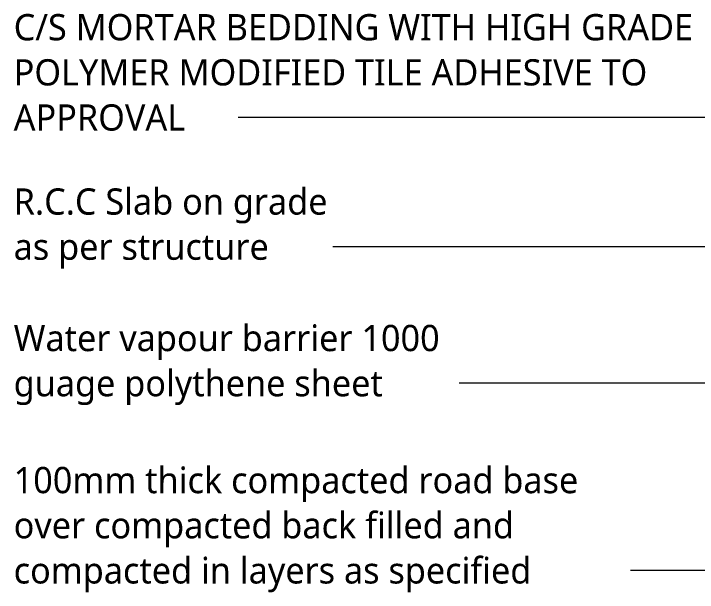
# Model space of a CAD drawing. Header units: millimetres. Extents: x -25665 to 60211, y -6376 to 13478.
# Drawn here: x 30774 to 34679, y -5669 to -2363 of the extents above; entities that cross this region are included whole.
import ezdxf

# ---------------------------------------------------------------- set-up
doc = ezdxf.new("R2010")
doc.units = ezdxf.units.MM
doc.layers.add('G-ANNO-TEXT', color=231, linetype='Continuous', lineweight=9)
doc.styles.add('Lucida Sans Unicode_2', font='l_10646.ttf', dxfattribs={"height": 150})

msp = doc.modelspace()

# ---------------------------------------------------------------- linework, layer by layer
at = {"layer": 'G-ANNO-TEXT', "color": 7}
for p, q in [((35489.1, -2956), (32055.1, -2956)), ((33209.2, -3694.3), (32597.5, -3694.3)), ((36007.1, -3694.3), (33209.2, -3694.3)), ((34133.3, -4474.3), (33318.5, -4474.3)), ((36329.2, -4474.3), (34133.3, -4474.3)), ((34652.1, -5544.1), (34297.4, -5544.1)), ((36721.2, -5544.1), (34652.1, -5544.1))]:
    msp.add_line(p, q, dxfattribs=at)

# ---------------------------------------------------------------- texts
at = {"layer": 'G-ANNO-TEXT', "color": 7, "char_height": 150, "attachment_point": 1, "style": 'Lucida Sans Unicode_2'}
for s, insert, width in [('C/S MORTAR BEDDING WITH HIGH GRADE ', (30773.7, -2365.1), 5259.07), ('POLYMER MODIFIED TILE ADHESIVE TO ', (30773.7, -2623.1), 4866.243), ('APPROVAL', (30773.7, -2881), 1306.751), ('R.C.C Slab on grade ', (30773.7, -3361.3), 2541.349), ('as per structure', (30773.7, -3619.3), 1964.134), ('Water vapour barrier 1000 ', (30773.7, -4141.3), 3367.088), ('guage polythene sheet', (30773.7, -4399.3), 2837.974), ('100mm thick compacted road base ', (30773.7, -4953.1), 4457.382), ('over compacted back filled and ', (30773.7, -5211.1), 3976.37), ('compacted in layers as specified', (30773.7, -5469.1), 4024.471)]:
    msp.add_mtext(s, dxfattribs=dict(at, insert=insert, width=width))

doc.saveas('drawing.dxf')
